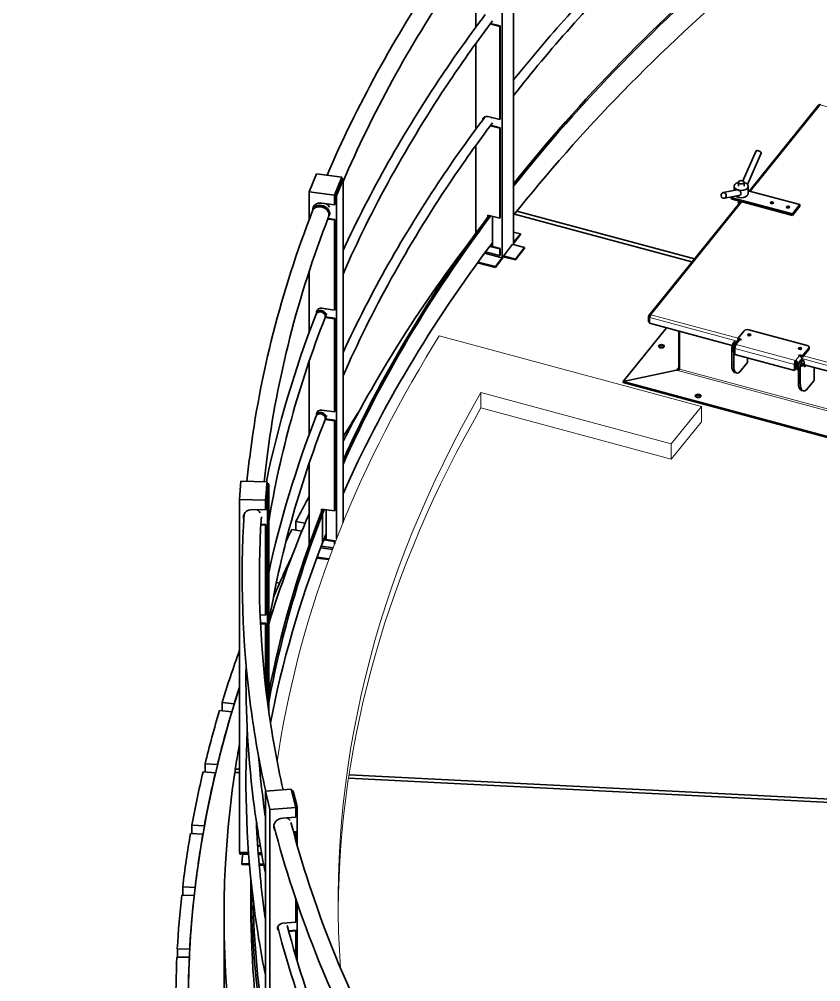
# Model space of a CAD drawing. Header units: millimetres. Extents: x 0 to 42050, y 0 to 29700.
# Drawn here: x 23047 to 23946, y 12545 to 13624 of the extents above; entities that cross this region are included whole.
import ezdxf

# ---------------------------------------------------------------- set-up
doc = ezdxf.new("R2010")
doc.units = ezdxf.units.MM
doc.header["$LTSCALE"] = 50
doc.layers.add('P_Cable Ducts (CD)', color=30, linetype='Continuous', lineweight=18, true_color=0xff7f00)
doc.layers.add('Visible', color=7, linetype='Continuous', lineweight=35)
doc.layers.add('Visible Narrow', color=7, linetype='Continuous', lineweight=18)

msp = doc.modelspace()

# ---------------------------------------------------------------- linework, layer by layer
at = {"layer": 'P_Cable Ducts (CD)'}
for p, q in [((23503.52, 13245.12), (23518.08, 13269.25)), ((23811.96, 13190.13), (23518.08, 13269.25)), ((23778.15, 13148.27), (23564.79, 13205.71)), ((23564.79, 13205.71), (23564.79, 13188.4)), ((23778.15, 13130.96), (23564.79, 13188.4)), ((23811.96, 13190.13), (23778.15, 13148.27)), ((23811.96, 13172.82), (23811.96, 13190.13)), ((23778.15, 13130.96), (23811.96, 13172.82)), ((23778.15, 13148.27), (23778.15, 13130.96))]:
    msp.add_line(p, q, dxfattribs=at)
for centre, major_axis, start_param, end_param in [((26536.67, 12634.94), (-3212, 0), 5.9479076, 6.1983498), ((26536.67, 12634.94), (-3132, 0), 5.9620501, 6.3245528), ((26536.67, 12617.63), (-3132, 0), 5.9620501, 6.278399)]:
    msp.add_ellipse(centre, major_axis=major_axis, ratio=0.5773503, start_param=start_param, end_param=end_param, dxfattribs=at)
at = {"layer": 'Visible'}
for p, q in [((23601.41, 13771.17), (23601.41, 13373.7)), ((23588.53, 13754.25), (23588.53, 13356.78)), ((23559.17, 13615.41), (23559.17, 13704.1)), ((23585.9, 13616.16), (23575.14, 13618.89)), ((23575.62, 13619.53), (23586.38, 13616.8)), ((23586.38, 13616.8), (23585.9, 13616.16)), ((23585.9, 13616.16), (23585.9, 13511.65)), ((23586.38, 13616.8), (23586.38, 13512.29)), ((23559.17, 13501.1), (23559.17, 13597.13)), ((23943.28, 13527.65), (23865.71, 13431.61)), ((23572.53, 13515.04), (23585.9, 13511.65)), ((23585.9, 13511.65), (23586.38, 13512.29)), ((23585.9, 13501.85), (23575.14, 13504.58)), ((23575.62, 13505.22), (23586.38, 13502.49)), ((23586.38, 13502.49), (23585.9, 13501.85)), ((23585.9, 13501.85), (23585.9, 13400.93)), ((23586.38, 13502.49), (23586.38, 13401.57)), ((23559.17, 13384.24), (23559.17, 13482.82)), ((23858.56, 13442.87), (23873.27, 13476.48)), ((23863.78, 13438.84), (23879.13, 13473.92)), ((23372.08, 13430.63), (23380.22, 13450.88)), ((23408.67, 13447.07), (23380.22, 13450.88)), ((23408.67, 13447.07), (23400.52, 13426.82)), ((23408.39, 13445.41), (23400.79, 13426.52)), ((23408.21, 13444.96), (23410.16, 13444.7)), ((23408.39, 13444.94), (23408.39, 13445.41)), ((23408.67, 13444.9), (23408.67, 13447.07)), ((23409.35, 13442.68), (23410.16, 13444.7)), ((23410.16, 13444.7), (23410.16, 13059.95)), ((23408.18, 13442.83), (23402.57, 13428.89)), ((23403.74, 13428.73), (23409.35, 13442.68)), ((23407.94, 13444.29), (23408.72, 13444.18)), ((23408.18, 13442.83), (23408.72, 13444.18)), ((23848.56, 13436.85), (23848.56, 13432.04)), ((23853.36, 13436.85), (23853.36, 13441.42)), ((23859.76, 13436.85), (23859.76, 13441.42)), ((23864.56, 13436.85), (23864.56, 13428.69)), ((23400.52, 13426.82), (23372.08, 13430.63)), ((23372.08, 13399.28), (23372.08, 13430.63)), ((23400.52, 13426.82), (23400.52, 13416.04)), ((23400.79, 13426.52), (23400.79, 13416.72)), ((23400.98, 13426.96), (23402.92, 13426.7)), ((23401.25, 13427.64), (23402.03, 13427.54)), ((23402.57, 13428.89), (23402.03, 13427.54)), ((23403.74, 13428.73), (23402.92, 13426.7)), ((23402.92, 13426.7), (23402.92, 13041.79)), ((23852.04, 13432.7), (23836.32, 13429.71)), ((23854.41, 13426.64), (23837.52, 13423.42)), ((23845.38, 13424.92), (23845.38, 13423.45)), ((23913.96, 13405.88), (23846.53, 13424.04)), ((23864.56, 13431.92), (23922.42, 13416.35)), ((23382.5, 13414.15), (23382.33, 13414.11)), ((23386.3, 13417.95), (23400.52, 13416.04)), ((23400.52, 13416.04), (23400.79, 13416.72)), ((23856.18, 13419.81), (23753.27, 13292.39)), ((23913.96, 13404.25), (23846.53, 13422.4)), ((23853.36, 13416.32), (23853.36, 13420.56)), ((23922.42, 13416.35), (23913.96, 13405.88)), ((23922.42, 13414.71), (23913.96, 13404.25)), ((23922.42, 13416.35), (23922.42, 13414.71)), ((23392.35, 13410.31), (23392.46, 13410.17)), ((23572.35, 13402.09), (23572.35, 13404.37)), ((23572.35, 13404.37), (23585.9, 13400.93)), ((23572.83, 13404.25), (23572.83, 13402.73)), ((23577.55, 13403.05), (23577.55, 13370.02)), ((23585.9, 13400.93), (23586.38, 13401.57)), ((23913.96, 13405.88), (23913.96, 13404.25)), ((23400.52, 13399.06), (23393.06, 13400.06)), ((23393.32, 13400.74), (23400.79, 13399.73)), ((23400.79, 13399.73), (23400.52, 13399.06)), ((23400.52, 13399.06), (23400.52, 13298.14)), ((23400.79, 13399.73), (23400.79, 13298.81)), ((23600.59, 13371.64), (23608.98, 13382.65)), ((23608.98, 13383.63), (23601.41, 13385.55)), ((23608.98, 13383.63), (23601.41, 13373.7)), ((23608.98, 13382.65), (23608.98, 13383.63)), ((23585.9, 13366.64), (23574.59, 13369.51)), ((23575.07, 13370.15), (23586.38, 13367.28)), ((23577.55, 13370.02), (23575.39, 13370.57)), ((23575.87, 13371.21), (23577.55, 13370.78)), ((23589.98, 13358.69), (23599.96, 13371.8)), ((23601.06, 13371.52), (23599.96, 13371.8)), ((23613.51, 13368.36), (23601.06, 13371.52)), ((23568.83, 13361.78), (23588.53, 13356.78)), ((23585.9, 13359.13), (23569.88, 13363.2)), ((23586.38, 13367.28), (23585.9, 13366.64)), ((23585.9, 13366.64), (23585.9, 13359.13)), ((23586.38, 13359.76), (23585.9, 13359.13)), ((23586.38, 13367.28), (23586.38, 13359.76)), ((23589.98, 13358.69), (23589.98, 13357.71)), ((23589.98, 13358.69), (23591.08, 13358.41)), ((23603.53, 13355.25), (23591.08, 13358.41)), ((23613.51, 13368.36), (23603.53, 13355.25)), ((23613.51, 13367.38), (23603.53, 13354.27)), ((23613.51, 13367.38), (23613.51, 13368.36)), ((23580.97, 13345.87), (23560.89, 13350.96)), ((23580.97, 13346.85), (23561.49, 13351.79)), ((23589.98, 13357.71), (23580.97, 13345.87)), ((23580.97, 13346.85), (23588.53, 13356.78)), ((23589.98, 13357.71), (23589.98, 13357.71)), ((23589.98, 13357.71), (23591.08, 13357.43)), ((23591.08, 13357.43), (23603.53, 13354.27)), ((23603.53, 13354.27), (23603.53, 13355.25)), ((23372.08, 13272.73), (23372.08, 13341.24)), ((23580.97, 13345.87), (23580.97, 13346.85)), ((23381.12, 13298.11), (23381.12, 13296.54)), ((23383.38, 13296.43), (23383.04, 13296.29)), ((23386.3, 13300.05), (23400.52, 13298.14)), ((23389.41, 13294.08), (23389.56, 13293.75)), ((23400.52, 13298.14), (23400.79, 13298.81)), ((23400.52, 13288.34), (23390.02, 13289.75)), ((23390.21, 13290.44), (23400.79, 13289.02)), ((23400.79, 13289.02), (23400.52, 13288.34)), ((23400.52, 13288.34), (23400.52, 13183.83)), ((23400.79, 13289.02), (23400.79, 13184.51)), ((23752.96, 13291.47), (23752.81, 13291.29)), ((23753.9, 13291), (23752.81, 13291.29)), ((23752.81, 13291.29), (23752.81, 13285.08)), ((23753.8, 13284.82), (23752.81, 13285.08)), ((23754.05, 13291.18), (23752.96, 13291.47)), ((23754.15, 13290.15), (23753.8, 13289.72)), ((23753.8, 13283.51), (23753.8, 13289.72)), ((23753.8, 13289.72), (23754.12, 13289.63)), ((23846.62, 13258.52), (23753.8, 13283.51)), ((23754.05, 13291.18), (23753.9, 13291)), ((23753.9, 13291), (23753.9, 13289.84)), ((23754.56, 13291.77), (23754.56, 13291.81)), ((23724.31, 13218.11), (23772.96, 13278.35)), ((23786.64, 13274.67), (23786.64, 13233.21)), ((23787.42, 13231.98), (23787.42, 13274.46)), ((23852.91, 13266.3), (23859.84, 13274.88)), ((23865.16, 13276), (23930.41, 13258.43)), ((23852.64, 13264.08), (23848.42, 13258.85)), ((23851.08, 13262.15), (23849.55, 13262.56)), ((23852.91, 13266.3), (23856.54, 13265.32)), ((23852.91, 13264.99), (23852.91, 13266.3)), ((23853.81, 13264.75), (23852.91, 13264.99)), ((23855.86, 13264.49), (23855.13, 13264.68)), ((23856.54, 13265.32), (23855.86, 13264.49)), ((23846, 13237.02), (23846, 13254.82)), ((23848.01, 13250.76), (23848.01, 13257.62)), ((23849.46, 13250.37), (23848.01, 13250.76)), ((23848.18, 13236.44), (23848.18, 13250.71)), ((23849.46, 13250.37), (23849.46, 13257.23)), ((23849.56, 13250.49), (23849.46, 13250.37)), ((23849.56, 13248.3), (23849.56, 13255.16)), ((23932.35, 13255.36), (23925.41, 13246.78)), ((23932.35, 13254.06), (23925.41, 13245.47)), ((23932.72, 13255.03), (23932.72, 13256.34)), ((23372.08, 13158.42), (23372.08, 13240.45)), ((23916.26, 13230.35), (23849.56, 13248.3)), ((23863.73, 13244.49), (23863.73, 13240.01)), ((23917.61, 13240.19), (23917.61, 13241.49)), ((23921.11, 13246.92), (23921.79, 13247.76)), ((23921.84, 13246.72), (23921.11, 13246.92)), ((23921.79, 13247.76), (23925.41, 13246.78)), ((23921.79, 13246.74), (23921.79, 13247.76)), ((23925.41, 13245.47), (23923.16, 13246.08)), ((23926.41, 13241.87), (23924.23, 13242.46)), ((23924.74, 13243.33), (23924.74, 13242.32)), ((23925.41, 13246.78), (23925.41, 13245.47)), ((23783.84, 13230.62), (23724.31, 13218.11)), ((23724.31, 13218.11), (23783.84, 13230.62)), ((23863.39, 13238.94), (23856.63, 13230.57)), ((23916.26, 13237.2), (23916.26, 13230.35)), ((23916.94, 13231.18), (23916.26, 13230.35)), ((23916.94, 13231.18), (23916.94, 13238.04)), ((23918.94, 13239.05), (23917.24, 13239.51)), ((23919.06, 13231.63), (23919.06, 13238.49)), ((23919.06, 13231.63), (23920.51, 13231.24)), ((23920.51, 13231.24), (23920.51, 13238.1)), ((23920.68, 13231.45), (23920.51, 13231.24)), ((23920.68, 13216.92), (23920.68, 13234.71)), ((23922.86, 13216.33), (23922.86, 13234.13)), ((23927.25, 13239.57), (23927.25, 13235.65)), ((24274.03, 13143.45), (23927.25, 13236.81)), ((23938.5, 13229.17), (23938.41, 13229.05)), ((23938.41, 13229.05), (23938.41, 13219.91)), ((23938.5, 13228.87), (23938.41, 13228.89)), ((23938.5, 13233.79), (23938.5, 13228.87)), ((23724.31, 13216.8), (23724.31, 13218.11)), ((23724.31, 13216.8), (23724.31, 13218.11)), ((24463.85, 13019.01), (23724.31, 13218.11)), ((23851.43, 13227.59), (23849.25, 13228.17)), ((23938.07, 13218.84), (23931.31, 13210.46)), ((24463.85, 13017.7), (23724.31, 13216.8)), ((23926.11, 13207.48), (23923.93, 13208.07)), ((23386.3, 13185.74), (23400.52, 13183.83)), ((23381.12, 13183.8), (23381.12, 13182.23)), ((23383.38, 13182.12), (23383.04, 13181.98)), ((23389.41, 13179.77), (23389.56, 13179.44)), ((23400.52, 13174.03), (23390.02, 13175.44)), ((23390.21, 13176.13), (23400.79, 13174.71)), ((23400.52, 13183.83), (23400.79, 13184.51)), ((23400.79, 13174.71), (23400.52, 13174.03)), ((23400.52, 13174.03), (23400.52, 13073.11)), ((23400.79, 13174.71), (23400.79, 13073.79)), ((23372.08, 13035.12), (23372.08, 13126.15)), ((23294.19, 13085.57), (23295.71, 13106.34)), ((23324.88, 13105.63), (23295.71, 13106.34)), ((23324.88, 13105.63), (23323.36, 13084.86)), ((23324.83, 13103.95), (23323.42, 13084.57)), ((23325.44, 13101.4), (23324.4, 13087.09)), ((23324.75, 13102.8), (23325.55, 13102.78)), ((23324.8, 13103.49), (23326.8, 13103.44)), ((23324.83, 13103.49), (23324.83, 13103.95)), ((23324.88, 13103.49), (23324.88, 13105.63)), ((23325.44, 13101.4), (23325.55, 13102.78)), ((23325.6, 13087.06), (23326.64, 13101.37)), ((23326.64, 13101.37), (23326.8, 13103.44)), ((23326.8, 13103.44), (23326.8, 12848.48)), ((23323.36, 13084.86), (23294.19, 13085.57)), ((23294.19, 12690.06), (23294.19, 13085.57)), ((23323.36, 13084.86), (23323.36, 13074.08)), ((23323.42, 13084.57), (23323.42, 13074.77)), ((23323.45, 13085.03), (23325.45, 13084.98)), ((23323.5, 13085.73), (23324.3, 13085.71)), ((23324.4, 13087.09), (23324.3, 13085.71)), ((23325.6, 13087.06), (23325.45, 13084.98)), ((23325.45, 13084.98), (23325.45, 12858.41)), ((23298.77, 13068.47), (23298.77, 13064.75)), ((23308.78, 13074.44), (23323.36, 13074.08)), ((23323.36, 13074.08), (23323.42, 13074.77)), ((23387.15, 13069.66), (23385.2, 13069.91)), ((23385.31, 13070.2), (23385.31, 13069.89)), ((23387.26, 13069.95), (23385.31, 13070.2)), ((23386.11, 13072.23), (23386.11, 13075.05)), ((23386.11, 13075.05), (23400.52, 13073.11)), ((23386.38, 13075.01), (23386.38, 13072.93)), ((23387.15, 13037), (23387.15, 13069.66)), ((23387.26, 13037.29), (23387.26, 13069.95)), ((23391.23, 13074.36), (23391.23, 13041.25)), ((23400.52, 13073.11), (23400.79, 13073.79)), ((23323.36, 13057.1), (23317.99, 13057.23)), ((23318.03, 13057.92), (23323.42, 13057.79)), ((23323.42, 13057.79), (23323.36, 13057.1)), ((23323.36, 13057.1), (23323.36, 12956.18)), ((23323.42, 13057.79), (23323.42, 12956.87)), ((23372.28, 13035.1), (23372.08, 13035.12)), ((23387.15, 13037.3), (23387.26, 13037.29)), ((23400.52, 13038.82), (23388.49, 13040.43)), ((23388.76, 13041.11), (23400.79, 13039.5)), ((23391.23, 13041.25), (23388.94, 13041.56)), ((23389.2, 13042.24), (23391.23, 13041.96)), ((23400.79, 13039.5), (23400.52, 13038.82)), ((23400.52, 13038.82), (23400.52, 13035.58)), ((23400.79, 13039.5), (23400.79, 13036.29)), ((23385.08, 13031.63), (23398.34, 13029.85)), ((23398.97, 13031.52), (23385.72, 13033.29)), ((23394.05, 13018.3), (23380.72, 13020.09)), ((23394.39, 13019.23), (23381.07, 13021.02)), ((23317.14, 12956.33), (23323.36, 12956.18)), ((23323.36, 12956.18), (23323.42, 12956.87)), ((23317.53, 12947.22), (23323.42, 12947.07)), ((23323.36, 12946.38), (23317.56, 12946.52)), ((23323.42, 12947.07), (23323.36, 12946.38)), ((23323.36, 12946.38), (23323.36, 12875.34)), ((23323.42, 12947.07), (23323.42, 12874.9)), ((23351.92, 12761.13), (23323.03, 12758.71)), ((23328.19, 12738.14), (23323.03, 12758.71)), ((23323.03, 12363.2), (23323.03, 12758.71)), ((23323.36, 12759), (23323.36, 12758.74)), ((23323.42, 12758.77), (23323.42, 12758.74)), ((23351.92, 12761.13), (23357.09, 12740.56)), ((23352.45, 12759.03), (23354.19, 12759.17)), ((23352.62, 12758.34), (23353.17, 12758.39)), ((23353.17, 12756.15), (23353.17, 12758.39)), ((23353.52, 12757.02), (23353.17, 12758.39)), ((23353.52, 12757.02), (23357.07, 12742.85)), ((23354.71, 12757.12), (23354.19, 12759.17)), ((23358.26, 12742.95), (23354.71, 12757.12)), ((23357.09, 12740.56), (23328.19, 12738.14)), ((23328.19, 12342.63), (23328.19, 12738.14)), ((23356.87, 12741.43), (23357.42, 12741.47)), ((23357.04, 12740.74), (23358.78, 12740.89)), ((23357.07, 12742.85), (23357.42, 12741.47)), ((23357.09, 12740.56), (23357.09, 12729.78)), ((23358.26, 12742.95), (23358.78, 12740.89)), ((23358.78, 12740.89), (23358.78, 12697.8)), ((23322.9, 12731.16), (23323.03, 12731.16)), ((23342.64, 12728.57), (23357.09, 12729.78)), ((23313.28, 12717.91), (23313.46, 12717.9)), ((23313.46, 12717.21), (23313.31, 12717.21)), ((23313.33, 12716.75), (23313.46, 12716.75)), ((23313.46, 12716.06), (23313.37, 12716.06)), ((23313.46, 12721.37), (23313.46, 12714.26)), ((23354.49, 12713.28), (23356.91, 12713.48)), ((23357.09, 12712.8), (23354.67, 12712.6)), ((23356.91, 12713.48), (23357.09, 12712.8)), ((23357.09, 12712.8), (23357.09, 12703.81)), ((23297.79, 12689.97), (23294.19, 12690.06)), ((23294.34, 12688.22), (23294.34, 12690.05)), ((23295.54, 12688.19), (23295.54, 12690.03)), ((23295.68, 12690.02), (23295.54, 12688.19)), ((23297.47, 12689.98), (23297.47, 12688.2)), ((23304.2, 12689.82), (23297.79, 12689.97)), ((23314.43, 12697.77), (23317.28, 12697.7)), ((23317.4, 12697.01), (23314.48, 12697.08)), ((23318.73, 12689.46), (23315.01, 12689.55)), ((23294.34, 12688.22), (23295.54, 12688.19)), ((23296.68, 12677.35), (23297.37, 12686.81)), ((23297.47, 12688.2), (23297.37, 12686.81)), ((23297.47, 12688.2), (23304.33, 12688.03)), ((23315.15, 12687.77), (23319.06, 12687.67)), ((23305.21, 12677.14), (23296.68, 12677.35)), ((23296.68, 12677.35), (23296.68, 12676.37)), ((23305.29, 12676.16), (23296.68, 12676.37)), ((23321.1, 12676.76), (23316.03, 12676.88)), ((23321.29, 12675.77), (23316.11, 12675.9)), ((23306.87, 12629.06), (23306.87, 12659.33)), ((23357.09, 12638.21), (23357.09, 12611.88)), ((23358.78, 12633.23), (23358.78, 12568.21)), ((23337.41, 12603.46), (23337.77, 12603.31)), ((23342.64, 12610.67), (23357.09, 12611.88)), ((23349.21, 12602.12), (23356.91, 12602.77)), ((23357.09, 12602.08), (23349.39, 12601.44)), ((23356.91, 12602.77), (23357.09, 12602.08)), ((23357.09, 12602.08), (23357.09, 12573.93))]:
    msp.add_line(p, q, dxfattribs=at)
at = {"layer": 'Visible', "color": 9, "true_color": 0xc0c0c0}
for p, q in [((23801.4, 13351.99), (23602.42, 13405.56)), ((23605.09, 13408.92), (23804.11, 13355.34)), ((23357.25, 13060.99), (23367.67, 13059.24)), ((23357.25, 13051.37), (23357.25, 13060.99)), ((23363.95, 13050.24), (23352.77, 13052.12)), ((23335.42, 12992.52), (23338.97, 12992.01)), ((23335.06, 12983.05), (23333.52, 12983.27)), ((23274.45, 12848.8), (23274.45, 12858.18)), ((23274.45, 12858.18), (23288.23, 12856.78)), ((23285.46, 12847.68), (23271.67, 12849.09)), ((23255.41, 12789.57), (23269.28, 12788.46)), ((23255.41, 12780.24), (23255.41, 12789.57)), ((23267.07, 12779.31), (23253.21, 12780.42)), ((23294.19, 12779.56), (23288.8, 12779.83)), ((23289.36, 12783.52), (23294.19, 12783.27)), ((23289.36, 12779.81), (23289.36, 12783.52)), ((23416.87, 12777.07), (26364.87, 12628.17)), ((26364.32, 12624.48), (23416.31, 12773.39)), ((23253, 12710.59), (23239.07, 12711.42)), ((23240.7, 12711.32), (23240.7, 12720.6)), ((23240.7, 12720.6), (23254.63, 12719.78)), ((23230.34, 12651.38), (23244.31, 12650.85)), ((23230.34, 12642.12), (23230.34, 12651.38)), ((23243.26, 12641.63), (23229.29, 12642.16)), ((23276.67, 12521.29), (23276.67, 12617.63)), ((23224.34, 12572.73), (23224.34, 12581.98)), ((23224.34, 12581.98), (23238.33, 12581.74)), ((23237.86, 12572.51), (23223.87, 12572.74))]:
    msp.add_line(p, q, dxfattribs=at)
at = {"layer": 'Visible'}
for centre, major_axis, ratio, start_param, end_param in [((26536.67, 12661.72), (-3229.8, 0), 0.5773503, 5.6878304, 5.8528002), ((26536.67, 12661.72), (-3227.8, 0), 0.5773503, 5.6878334, 5.8541519), ((26536.67, 12629.06), (-3227.8, 0), 0.5773503, 5.6868616, 5.8541519), ((23945.15, 13526.14), (-1.87, 1.51), 0.7399972, 5.2510953, 6.2831853), ((23945.15, 13526.14), (0.62, 2.32), 0.3450664, 0, 0.6625544), ((23572.53, 13510.15), (-4.77, 3.63), 0.7474595, 5.2298033, 6.7639109), ((23573.02, 13510.78), (-4.77, 3.63), 0.7474595, 0.0889928, 0.4782988), ((23572.6, 13511.39), (4.77, -3.63), 0.7474595, 1.2090497, 1.3542506), ((23876.2, 13475.2), (-2.93, 1.28), 0.3753006, 3.1415927, 6.2831853), ((23856.56, 13436.85), (8, 0), 0.5773503, 1.9823132, 7.4424648), ((23847.38, 13423.45), (-2, 0), 0.5773503, 0, 1.134464), ((23847.38, 13425.08), (-2, 0), 0.5773503, 0.1374729, 1.134464), ((23856.56, 13428.69), (8, 0), 0.5773503, 3.8033701, 6.2831853), ((23386.3, 13409.46), (-9.65, 3.88), 0.7953379, 5.0219684, 6.6888615), ((23385, 13406), (-9, 3.5), 0.7966952, 3.1415927, 6.2831853), ((23385.62, 13407.58), (-9, 3.51), 0.79654, 3.0322565, 6.3942406), ((23386.57, 13410.13), (-9.65, 3.88), 0.7953379, 0.0439843, 0.4009542), ((23385.62, 13407.58), (-7.79, 3.04), 0.79654, 3.7059401, 5.7238225), ((23385.62, 13407.58), (-7.64, 2.98), 0.7966177, 4.0119141, 5.4128638), ((23385.97, 13410.69), (9.65, -3.88), 0.7953379, 0.7824745, 1.3456341), ((23891, 13416.8), (1.8, 0), 0.5773503, 0.9037852, 2.2378075), ((23891, 13416.8), (-1.8, 0), 0.5773503, 4.0453778, 5.3794001), ((23909.13, 13411.92), (1.8, 0), 0.5773503, 0.9037852, 2.2378075), ((23909.13, 13411.92), (-1.8, 0), 0.5773503, 4.0453778, 5.3794001), ((26536.67, 12661.72), (-3229.8, 0), 0.5773503, 5.8737781, 6.029601), ((26536.67, 12661.72), (-3227.8, 0), 0.5773503, 5.873781, 6.032003), ((26536.67, 12629.06), (-3227.8, 0), 0.5773503, 5.8722844, 6.032003), ((23385, 13291.69), (-5.01, 1.95), 0.7966952, 3.1415927, 6.2831853), ((23386.3, 13295.15), (-5.57, 2.24), 0.7953379, 5.0219684, 6.7687054), ((23385.62, 13293.27), (-5.01, 1.96), 0.79654, 2.9436855, 6.4828116), ((23386.57, 13295.82), (-5.57, 2.24), 0.7953379, 0.0762889, 0.4812559), ((23385.62, 13293.27), (4.02, -1.57), 0.79654, 0.3891652, 2.755759), ((23385.62, 13293.27), (-3.91, 1.52), 0.7966177, 3.8331675, 5.5916105), ((23385.97, 13296.38), (5.57, -2.24), 0.7953379, 1.0012147, 1.1698625), ((23755.14, 13290.89), (-1.87, 1.51), 0.7399972, 5.2510953, 6.8218916), ((23755.14, 13290.89), (-0.934, 0.754), 0.7399972, 5.7679571, 6.8218916), ((23755.14, 13290.89), (0.62, 2.32), 0.3450664, 0.6625544, 2.2333507), ((23863.47, 13273.91), (4, 0), 0.5773503, 1.134464, 2.7052603), ((23848.2, 13257.54), (1.35, 5.02), 0.3450664, 0, 2.2333507), ((23855.13, 13262.07), (-2.49, 2.01), 0.7399972, 5.2510953, 6.2831853), ((23865.69, 13269.07), (1.8, 0), 0.5773503, 0.6796738, 2.4619188), ((23865.69, 13269.07), (-1.8, 0), 0.5773503, 3.8212665, 5.6035115), ((23767.18, 13256.22), (3.2, 0), 0.5773503, 0.3613671, 2.7802255), ((23850.91, 13256.84), (-2.49, 2.01), 0.7399972, 5.2510953, 6.8218916), ((23850.91, 13256.84), (-1.24, 1.01), 0.7399972, 5.7679571, 6.8218916), ((23850.91, 13256.84), (0.83, 3.09), 0.3450664, 0.6625544, 2.2333507), ((23922.61, 13253.75), (1.8, 0), 0.5773503, 0.6796738, 2.4619188), ((23922.61, 13253.75), (-1.8, 0), 0.5773503, 3.8212665, 5.6035115), ((23928.72, 13256.34), (4, 0), 0.5773503, 5.846853, 7.4176493), ((23928.72, 13255.03), (4, 0), 0.5773503, 5.846853, 6.2831853), ((23863.39, 13239.6), (-0.208, -0.772), 0.3450664, 0.6625544, 2.2333507), ((23917.61, 13238.88), (-0.83, -3.09), 0.3450664, 3.804147, 5.3749433), ((23917.61, 13238.88), (0.42, 1.54), 0.3450664, 0.6625544, 2.2333507), ((23917.61, 13238.88), (-2.49, 2.01), 0.7399972, 3.680299, 5.2510953), ((23917.61, 13238.88), (-1.24, 1.01), 0.7399972, 3.680299, 5.2510953), ((23922.88, 13237.44), (1.35, 5.02), 0.3450664, 0, 2.2333507), ((23921.84, 13244.11), (2.49, -2.01), 0.7399972, 0.5387063, 2.1095027), ((23925.05, 13236.85), (1.35, 5.02), 0.3450664, 5.3749433, 8.516536), ((23854.45, 13247.49), (-5.2, -19.31), 0.3450664, 5.3749433, 6.2831853), ((23856.63, 13246.9), (-5.2, -19.31), 0.3450664, 5.3749433, 6.9457397), ((23928.27, 13236.91), (-0.62, -2.32), 0.3450664, 5.3749433, 7.7061632), ((23938.07, 13219.49), (-0.208, -0.772), 0.3450664, 0.6625544, 2.2333507), ((23929.13, 13227.38), (-5.2, -19.31), 0.3450664, 5.3749433, 6.2831853), ((23931.31, 13226.79), (-5.2, -19.31), 0.3450664, 5.3749433, 6.9457397), ((23808.29, 13200.56), (3.2, 0), 0.5773503, 0.3613671, 2.7802255), ((23386.3, 13180.84), (-5.57, 2.24), 0.7953379, 5.0219684, 6.7687054), ((23385, 13177.38), (-5.01, 1.95), 0.7966952, 3.1415927, 6.2831853), ((23385.62, 13178.96), (-5.01, 1.96), 0.79654, 2.9436855, 6.4828116), ((23386.57, 13181.51), (-5.57, 2.24), 0.7953379, 0.0762889, 0.4812559), ((23385.62, 13178.96), (4.02, -1.57), 0.79654, 0.3891652, 2.755759), ((23385.62, 13178.96), (3.91, -1.52), 0.7966177, 0.6915748, 2.4500178), ((23385.97, 13182.07), (5.57, -2.24), 0.7953379, 1.0012147, 1.1698625), ((23308.78, 13065.95), (-10.37, 0.76), 0.8157722, 4.7718754, 6.6845002), ((23308.83, 13066.64), (-10.37, 0.76), 0.8157722, 0.0409146, 0.3991654), ((23308.06, 13067.12), (10.37, -0.76), 0.8157722, 0.5323815, 1.1024431), ((26536.67, 12661.72), (-3229.8, 0), 0.5773503, 6.0625002, 6.1720518), ((26536.67, 12661.72), (-3227.8, 0), 0.5773503, 6.0625002, 6.1777498), ((26536.67, 12661.72), (-3229.8, 0), 0.5773503, 6.0597533, 6.0623413), ((26536.67, 12661.72), (-3227.8, 0), 0.5773503, 6.0597563, 6.0623413), ((26536.67, 12629.06), (-3227.8, 0), 0.5773503, 6.0567946, 6.0623413), ((26536.67, 12629.06), (-3227.8, 0), 0.5773503, 6.0625002, 6.1722443), ((26536.67, 12629.06), (-3227.8, 0), 0.5773503, 6.2322116, 6.2324609), ((23342.64, 12720.08), (-10.09, -2.53), 0.8080573, 4.5122974, 6.6837772), ((23341.56, 12721.16), (10.09, 2.53), 0.8080573, 0.2728035, 0.8402908), ((23342.46, 12720.77), (-10.09, -2.53), 0.8080573, 0.0420722, 0.3985028), ((26536.67, 12661.72), (-3229.8, 0), 0.5773503, 0.0012963, 0.1000592), ((26536.67, 12661.72), (-3227.8, 0), 0.5773503, 0.0120868, 0.093685), ((26536.67, 12629.06), (-3229.8, 0), 0.5773503, 0, 0.1000592), ((23342.64, 12605.77), (-5.82, -1.46), 0.8080573, 4.5122974, 6.7681576), ((23342.46, 12606.46), (-5.82, -1.46), 0.8080573, 0.0729685, 0.4821754), ((23341.56, 12606.85), (5.82, 1.46), 0.8080573, 0.4915437, 0.6660513)]:
    msp.add_ellipse(centre, major_axis=major_axis, ratio=ratio, start_param=start_param, end_param=end_param, dxfattribs=at)
for centre, major_axis, ratio in [((23856.56, 13441.42), (3.2, 0), 0.5773503), ((23836.92, 13426.57), (0.6, -3.14), 0.9257262), ((23891, 13418.43), (1.8, 0), 0.5773503), ((23909.13, 13413.55), (1.8, 0), 0.5773503), ((23865.69, 13270.38), (1.8, 0), 0.5773503), ((23767.18, 13257.53), (-3.2, 0), 0.5773503), ((23922.61, 13255.05), (1.8, 0), 0.5773503), ((23925.05, 13236.85), (0.47, 1.74), 0.3450664), ((23808.29, 13201.87), (-3.2, 0), 0.5773503)]:
    msp.add_ellipse(centre, major_axis=major_axis, ratio=ratio, dxfattribs=at)
at = {"layer": 'Visible', "color": 9, "true_color": 0xc0c0c0}
for centre, major_axis, start_param, end_param in [((26536.67, 12617.63), (-3260, 0), 5.8658377, 5.9960245), ((26536.67, 12521.29), (-3314, 0), 5.9297397, 5.9452), ((26536.67, 12521.29), (-3314, 0), 5.9817648, 5.9972281), ((26536.67, 12617.63), (-3260, 0), 6.0406548, 6.1075995), ((26536.67, 12521.29), (-3314, 0), 6.0020562, 6.0093789), ((26536.67, 12521.29), (-3300, 0), 6.0165067, 6.0420912), ((26536.67, 12521.29), (-3300, 0), 6.0165067, 6.0335369), ((26536.67, 12521.29), (-3300, 0), 6.0383854, 6.0420912), ((26536.67, 12521.29), (-3314, 0), 6.0750538, 6.1061851), ((26536.67, 12521.29), (-3300, 0), 6.0962024, 9.6168762), ((26536.67, 12521.29), (-3300, 0), 6.0962024, 6.1061749), ((26536.67, 12521.29), (-3314, 0), 6.1110131, 6.1425041), ((26536.67, 12521.29), (-3300, 0), 6.1110234, 6.1424939), ((26536.67, 12617.63), (-3260, 0), 6.1794628, 6.1949372), ((26536.67, 12521.29), (-3314, 0), 6.1473321, 6.1788231), ((26536.67, 12521.29), (-3300, 0), 6.1473424, 6.1788129), ((26536.67, 12617.63), (-3260, 0), 6.1969004, 6.5440031), ((26536.67, 12521.29), (-3314, 0), 6.1836511, 6.2151421), ((26536.67, 12521.29), (-3300, 0), 6.1836613, 6.2151318), ((26536.67, 12521.29), (-3314, 0), 6.2199701, 6.2514611), ((26536.67, 12521.29), (-3300, 0), 6.2199803, 6.2514508), ((26536.67, 12521.29), (-3314, 0), 6.2562891, 6.2877801), ((26536.67, 12521.29), (-3300, 0), 6.2562993, 6.2877698)]:
    msp.add_ellipse(centre, major_axis=major_axis, ratio=0.5773503, start_param=start_param, end_param=end_param, dxfattribs=at)
at = {"layer": 'Visible'}
for points, knots in [([(23601.41, 13556.08), (23640.05, 13604.25), (23682.23, 13651.47), (23768.83, 13739.04), (23812.6, 13779.62), (23858.99, 13819.15)], [4.55294604, 4.55294604, 4.55294604, 4.55294604, 4.63808557, 4.63808557, 4.71472687, 4.71472687, 4.71472687, 4.71472687]), ([(23601.41, 13538.79), (23642.06, 13590.32), (23686.81, 13640.79), (23776.17, 13731.17), (23819.62, 13771.45), (23865.69, 13810.72)], [4.54669882, 4.54669882, 4.54669882, 4.54669882, 4.63808557, 4.63808557, 4.71456835, 4.71456835, 4.71456835, 4.71456835]), ([(23392.24, 13449.27), (23425.51, 13526.93), (23467.35, 13603.32), (23533.03, 13701.04), (23549.44, 13724.09), (23566.64, 13746.93)], [4.36174871, 4.36174871, 4.36174871, 4.36174871, 4.48947876, 4.48947876, 4.52931244, 4.52931244, 4.52931244, 4.52931244]), ([(23410.16, 13442.04), (23442.9, 13518.4), (23484.1, 13593.6), (23548.57, 13689.52), (23564.45, 13711.85), (23581.08, 13733.99)], [4.36195805, 4.36195805, 4.36195805, 4.36195805, 4.48947876, 4.48947876, 4.52853539, 4.52853539, 4.52853539, 4.52853539]), ([(23410.16, 13364.75), (23440.81, 13431.34), (23477.83, 13496.92), (23536.37, 13584.03), (23552.56, 13606.77), (23569.51, 13629.31)], [4.37910318, 4.37910318, 4.37910318, 4.37910318, 4.48947876, 4.48947876, 4.52888444, 4.52888444, 4.52888444, 4.52888444]), ([(23410.16, 13338.49), (23442.35, 13411.99), (23482.36, 13484.38), (23545.06, 13577.67), (23560.99, 13600.06), (23577.67, 13622.26)], [4.36699728, 4.36699728, 4.36699728, 4.36699728, 4.48947876, 4.48947876, 4.52854099, 4.52854099, 4.52854099, 4.52854099]), ([(23410.16, 13250.44), (23440.81, 13317.03), (23477.83, 13382.61), (23536.37, 13469.72), (23552.56, 13492.46), (23569.51, 13515)], [4.37910318, 4.37910318, 4.37910318, 4.37910318, 4.48947876, 4.48947876, 4.52888444, 4.52888444, 4.52888444, 4.52888444]), ([(23410.16, 13224.18), (23442.35, 13297.68), (23482.36, 13370.07), (23545.06, 13463.36), (23560.99, 13485.75), (23577.67, 13507.95)], [4.36699728, 4.36699728, 4.36699728, 4.36699728, 4.48947876, 4.48947876, 4.52854099, 4.52854099, 4.52854099, 4.52854099]), ([(23852.04, 13432.7), (23852.05, 13432.71), (23852.06, 13432.71), (23852.24, 13432.74), (23852.41, 13432.75), (23852.79, 13432.72), (23852.98, 13432.69), (23853.38, 13432.58), (23853.58, 13432.51), (23853.98, 13432.32), (23854.18, 13432.21), (23854.75, 13431.84), (23855.1, 13431.54), (23855.66, 13430.91), (23855.92, 13430.53), (23856.27, 13429.74), (23856.36, 13429.32), (23856.36, 13428.59), (23856.28, 13428.21), (23855.94, 13427.54), (23855.67, 13427.24), (23855.09, 13426.85), (23854.76, 13426.71), (23854.41, 13426.64)], [1.029236, 1.029236, 1.029236, 1.029236, 1.0403928, 1.0403928, 1.2040053, 1.2040053, 1.3676178, 1.3676178, 1.5312304, 1.5312304, 1.6948429, 1.6948429, 2.0220679, 2.0220679, 2.3786518, 2.3786518, 2.7352357, 2.7352357, 3.0571869, 3.0571869, 3.3791381, 3.3791381, 3.6566027, 3.6566027, 3.6566027, 3.6566027]), ([(23302.42, 13106.17), (23303.32, 13115.21), (23304.34, 13124.25), (23317.09, 13226.24), (23340.7, 13318.66), (23376, 13409.5)], [4.92085728, 4.92085728, 4.92085728, 4.92085728, 4.9352992, 4.9352992, 5.08390601, 5.08390601, 5.08390601, 5.08390601]), ([(23321.79, 13105.7), (23322.64, 13114.1), (23323.59, 13122.5), (23336.06, 13222.21), (23359.26, 13313.07), (23394.01, 13402.5)], [4.921643, 4.921643, 4.921643, 4.921643, 4.9352992, 4.9352992, 5.08390601, 5.08390601, 5.08390601, 5.08390601]), ([(23783.84, 13230.62), (23784.11, 13230.7), (23784.38, 13230.84), (23784.83, 13231.12), (23785.01, 13231.25), (23785.52, 13231.63), (23785.84, 13231.91), (23786.15, 13232.25), (23786.2, 13232.31), (23786.48, 13232.64), (23786.64, 13232.92), (23786.64, 13233.21)], [-1, -1, -1, -1, -0.7795377, -0.7795377, -0.6226663, -0.6226663, -0.3366342, -0.3366342, -0.276727, -0.276727, 0, 0, 0, 0]), ([(23783.84, 13230.62), (23784.14, 13230.65), (23784.47, 13230.69), (23785.05, 13230.76), (23785.3, 13230.8), (23785.98, 13230.91), (23786.4, 13231.01), (23786.81, 13231.2), (23786.88, 13231.24), (23787.23, 13231.45), (23787.42, 13231.7), (23787.42, 13231.98)], [-1, -1, -1, -1, -0.7795377, -0.7795377, -0.6226663, -0.6226663, -0.3366342, -0.3366342, -0.276727, -0.276727, 0, 0, 0, 0]), ([(23323.42, 12758.75), (23316.4, 12790.38), (23310.77, 12822.13), (23297.01, 12925.74), (23294.62, 12997.87), (23299.4, 13069.83)], [4.73581424, 4.73581424, 4.73581424, 4.73581424, 4.78669239, 4.78669239, 4.9015186, 4.9015186, 4.9015186, 4.9015186]), ([(23342.85, 12760.37), (23335.69, 12792.32), (23329.97, 12824.37), (23316.42, 12926.33), (23314.03, 12996.46), (23318.54, 13066.45)], [4.73441858, 4.73441858, 4.73441858, 4.73441858, 4.78669239, 4.78669239, 4.90038102, 4.90038102, 4.90038102, 4.90038102]), ([(23323.03, 12666.97), (23318.12, 12691.33), (23314.04, 12715.74), (23303.73, 12793.35), (23300.6, 12846.68), (23301.42, 12899.99)], [4.7474339, 4.7474339, 4.7474339, 4.7474339, 4.78669239, 4.78669239, 4.87203041, 4.87203041, 4.87203041, 4.87203041]), ([(23323.03, 12552.66), (23318.12, 12577.02), (23314.04, 12601.44), (23301.94, 12692.55), (23299.27, 12759.5), (23302.8, 12826.33)], [4.7474339, 4.7474339, 4.7474339, 4.7474339, 4.78669239, 4.78669239, 4.89372509, 4.89372509, 4.89372509, 4.89372509]), ([(23323.03, 12730.27), (23322.48, 12734.05), (23321.96, 12737.83), (23318.98, 12760.31), (23316.98, 12779.02), (23315.48, 12797.75)], [4.780561338, 4.780561338, 4.780561338, 4.780561338, 4.786692386, 4.786692386, 4.8170009, 4.8170009, 4.8170009, 4.8170009]), ([(23323.03, 12615.96), (23322.48, 12619.74), (23321.96, 12623.52), (23317.16, 12659.68), (23314.33, 12692.13), (23312.98, 12724.59)], [4.780561338, 4.780561338, 4.780561338, 4.780561338, 4.786692386, 4.786692386, 4.839192879, 4.839192879, 4.839192879, 4.839192879]), ([(23475.16, 12422.76), (23444.9, 12476.16), (23418.87, 12530.33), (23378.98, 12630.9), (23363.82, 12677.14), (23351.75, 12723.63)], [4.54707215, 4.54707215, 4.54707215, 4.54707215, 4.63808557, 4.63808557, 4.71435468, 4.71435468, 4.71435468, 4.71435468]), ([(23461.23, 12408.16), (23429.33, 12463.94), (23401.94, 12520.61), (23360.47, 12625.16), (23344.89, 12672.84), (23332.52, 12720.8)], [4.54423042, 4.54423042, 4.54423042, 4.54423042, 4.63808557, 4.63808557, 4.71544628, 4.71544628, 4.71544628, 4.71544628]), ([(23461.23, 12302.51), (23431.01, 12356.01), (23404.95, 12410.31), (23364.63, 12511.95), (23349.2, 12559.14), (23336.91, 12606.6)], [4.54790442, 4.54790442, 4.54790442, 4.54790442, 4.63808557, 4.63808557, 4.71492738, 4.71492738, 4.71492738, 4.71492738]), ([(23461.23, 12324.66), (23435.19, 12372.28), (23412.49, 12420.5), (23374.93, 12515.18), (23359.72, 12561.59), (23347.6, 12608.26)], [4.55743234, 4.55743234, 4.55743234, 4.55743234, 4.63808557, 4.63808557, 4.71436114, 4.71436114, 4.71436114, 4.71436114])]:
    msp.add_open_spline(points, degree=3, knots=knots, dxfattribs=at)
for points in [[(23376.62, 13411.09), (23377.25, 13412.71), (23377.88, 13414.32), (23378.52, 13415.94)], [(23382.33, 13414.11), (23381.79, 13413.99), (23381.27, 13413.82), (23380.78, 13413.6)], [(23393.24, 13408.76), (23393.03, 13409.25), (23392.77, 13409.72), (23392.46, 13410.17)], [(23394.62, 13404.07), (23395, 13405.05), (23395.39, 13406.03), (23395.77, 13407.02)], [(23324.18, 13105.64), (23337.24, 13168.81), (23355.88, 13231.59), (23379.99, 13293.64)], [(23380.61, 13295.22), (23381.12, 13296.53), (23381.63, 13297.84), (23382.14, 13299.15)], [(23383.04, 13296.29), (23382.69, 13296.14), (23382.35, 13295.95), (23382.05, 13295.71)], [(23389.89, 13292.66), (23389.83, 13293.04), (23389.72, 13293.41), (23389.56, 13293.75)], [(23390.63, 13291.31), (23391.02, 13292.3), (23391.4, 13293.29), (23391.79, 13294.28)], [(23326.8, 13061.02), (23339.59, 13137.9), (23360.72, 13214.34), (23390.02, 13289.74)], [(23326.8, 13003.64), (23339.69, 13062.66), (23357.45, 13121.31), (23379.99, 13179.33)], [(23326.8, 12946.71), (23339.59, 13023.6), (23360.72, 13100.03), (23390.02, 13175.43)], [(23380.61, 13180.91), (23381.12, 13182.22), (23381.63, 13183.53), (23382.14, 13184.84)], [(23382.05, 13181.4), (23382.35, 13181.64), (23382.69, 13181.83), (23383.04, 13181.98)], [(23389.56, 13179.44), (23389.72, 13179.1), (23389.83, 13178.73), (23389.89, 13178.35)], [(23390.63, 13177), (23391.02, 13177.99), (23391.4, 13178.98), (23391.79, 13179.98)]]:
    msp.add_open_spline(points, degree=3, dxfattribs=at)
at = {"layer": 'Visible Narrow'}
for p, q in [((23945.15, 13528.1), (23866.95, 13431.28)), ((24018.22, 13508.43), (23945.15, 13528.1)), ((23409.35, 13442.68), (23408.18, 13442.83)), ((23402.57, 13428.89), (23403.74, 13428.73)), ((23846.53, 13424.04), (23846.53, 13422.4)), ((23857.41, 13419.47), (23755.14, 13292.85)), ((23591.08, 13358.41), (23591.08, 13357.43)), ((23754.56, 13291.81), (23754.05, 13291.18)), ((23852, 13263.28), (23754.12, 13289.63)), ((23755.14, 13292.85), (23853.06, 13266.48)), ((23855.13, 13264.68), (23850.91, 13259.45)), ((23848.01, 13254.28), (23846, 13254.82)), ((23848.01, 13257.62), (23849.46, 13257.23)), ((23849.46, 13257.23), (23850.17, 13258.11)), ((23916.26, 13237.2), (23849.56, 13255.16)), ((23917.61, 13241.49), (23850.91, 13259.45)), ((23932.35, 13255.36), (23932.35, 13254.06)), ((23917.61, 13241.49), (23921.84, 13246.72)), ((23924.74, 13243.33), (23924.05, 13242.48)), ((24279.41, 13148.21), (23924.71, 13243.7)), ((23926.43, 13246.73), (24280.47, 13151.41)), ((23783.84, 13230.62), (23786.64, 13234.09)), ((24442.18, 13053.38), (23783.84, 13230.62)), ((23786.64, 13233.21), (23787.42, 13233)), ((23787.42, 13231.98), (24439.96, 13056.3)), ((23848.18, 13236.44), (23846, 13237.02)), ((23916.94, 13238.04), (23916.26, 13237.2)), ((23920.51, 13238.1), (23919.06, 13238.49)), ((23921.71, 13239.58), (23920.51, 13238.1)), ((23922.86, 13234.13), (23920.68, 13234.71)), ((23922.86, 13216.33), (23920.68, 13216.92)), ((23326.64, 13101.37), (23325.44, 13101.4)), ((23324.4, 13087.09), (23325.6, 13087.06)), ((23354.71, 12757.12), (23353.52, 12757.02)), ((23357.07, 12742.85), (23358.26, 12742.95))]:
    msp.add_line(p, q, dxfattribs=at)
for centre, major_axis, start_param, end_param in [((23385.53, 13407.35), (-7.86, 3.06), 4.0119141, 5.4128638), ((23385.46, 13292.87), (-4.23, 1.65), 3.8331675, 5.5916105), ((23385.46, 13178.56), (4.23, -1.65), 0.6915748, 2.4500178)]:
    msp.add_ellipse(centre, major_axis=major_axis, ratio=0.7966177, start_param=start_param, end_param=end_param, dxfattribs=at)

doc.saveas('drawing.dxf')
